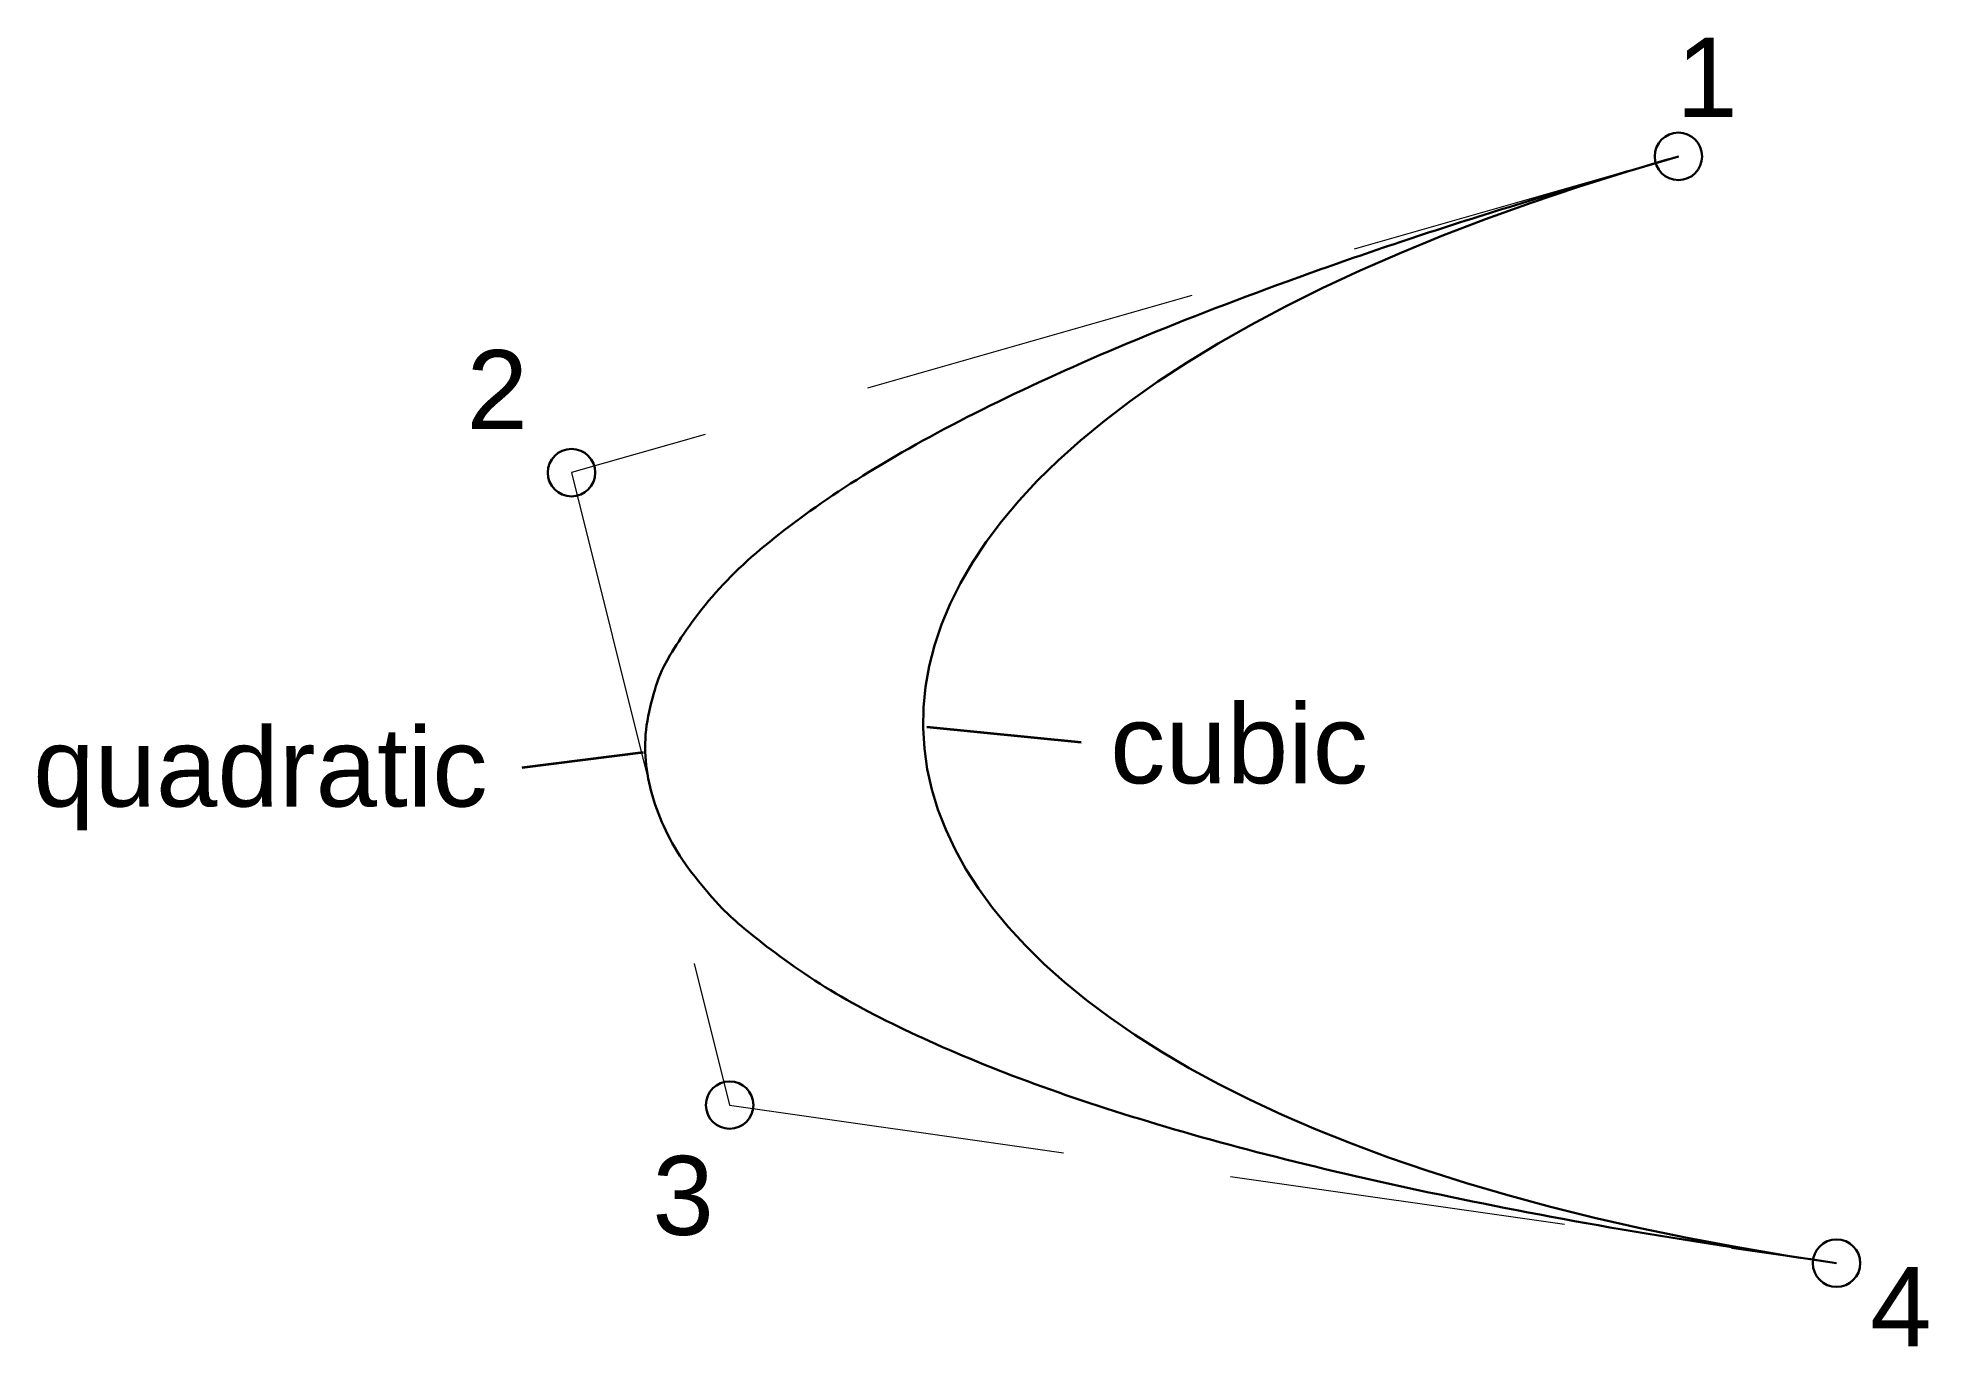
# Model space of a CAD drawing. Header units: millimetres. Extents: x 3.5 to 70.8, y 2.7 to 49.2.
import ezdxf

# ---------------------------------------------------------------- set-up
doc = ezdxf.new("R2010")
doc.units = ezdxf.units.MM
doc.linetypes.add('DASHED', pattern=[18, 12, -6])
for name, color, linetype, lineweight in [('aux', 8, 'DASHED', 13), ('ctrl', 5, 'Continuous', 30), ('labels', 7, 'Continuous', 35), ('main', 7, 'Continuous', 30)]:
    doc.layers.add(name, color=color, linetype=linetype, lineweight=lineweight)
doc.styles.add('textstyle0', font='')
doc.styles.add('textstyle1', font='')
doc.styles.add('textstyle2', font='')
doc.styles.add('textstyle3', font='')
doc.styles.add('textstyle4', font='')
doc.styles.add('textstyle5', font='')
doc.styles.get('textstyle0').set_extended_font_data('Arial')
doc.styles.get('textstyle1').set_extended_font_data('Arial')
doc.styles.get('textstyle2').set_extended_font_data('Arial')
doc.styles.get('textstyle3').set_extended_font_data('Arial')
doc.styles.get('textstyle4').set_extended_font_data('Arial')
doc.styles.get('textstyle5').set_extended_font_data('Arial')

msp = doc.modelspace()

# ---------------------------------------------------------------- linework, layer by layer
at = {"layer": 'aux'}
for p, q in [((61.875, 45), (22.5, 33.75)), ((22.5, 33.75), (28.125, 11.25)), ((28.125, 11.25), (67.5, 5.625))]:
    msp.add_line(p, q, dxfattribs=at)
at = {"layer": 'ctrl'}
for centre in [(61.875, 45), (22.5, 33.75), (28.125, 11.25), (67.5, 5.625)]:
    msp.add_circle(centre, 0.844, dxfattribs=at)
at = {"layer": 'labels'}
for p, q in [((35.145, 24.705), (40.635, 24.165)), ((20.745, 23.265), (25.065, 23.805))]:
    msp.add_line(p, q, dxfattribs=at)
at = {"layer": 'main'}
for degree in [3, 2]:
    msp.add_open_spline([(61.875, 45), (22.5, 33.75), (28.125, 11.25), (67.5, 5.625)], degree=degree, dxfattribs=at)

# ---------------------------------------------------------------- texts
at = {"layer": 'labels', "width": 56.25}
for s, insert, char_height, attachment_point, style in [('1', (63.984, 47.812), 2.812, 6, 'textstyle2'), ('2', (20.953, 36.703), 2.812, 6, 'textstyle3'), ('cubic', (41.66, 24.082), 2.8125, 4, 'textstyle1'), ('quadratic', (19.512, 22.852), 2.8125, 6, 'textstyle0'), ('3', (27.562, 8.016), 2.812, 6, 'textstyle4'), ('4', (70.875, 4.078), 2.812, 6, 'textstyle5')]:
    msp.add_mtext(s, dxfattribs=dict(at, insert=insert, char_height=char_height, attachment_point=attachment_point, style=style))

doc.saveas('drawing.dxf')
